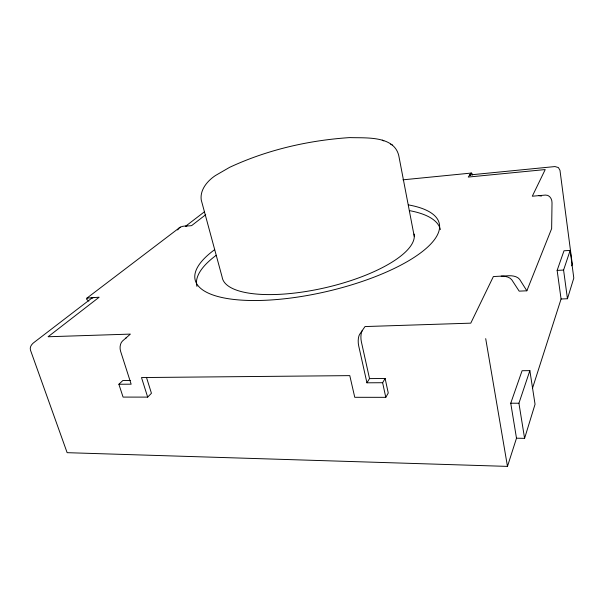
<?xml version="1.0" encoding="UTF-8"?>
<svg xmlns="http://www.w3.org/2000/svg" width="604" height="604" viewBox="0 0 604 604"><rect width="100%" height="100%" fill="white"/><g stroke="black" fill="none" stroke-linecap="round" stroke-linejoin="round"><path stroke-width="0.91" d="M91.702 298.595L92.216 297.832L93.816 297.493M516.495 438.202L524.589 438.353L535.053 404.265L529.859 370.637L522.09 370.72L510.742 403.215L516.495 438.202L507.473 466.394L67.135 452.675L30.449 350.063C29.46 346.802 31.997 343.789 34.526 342.06L92.216 297.832M561.071 299.003L567.45 298.738L573.8 278.067L570.168 250.411L563.993 250.788L557.137 270.403L561.071 299.003L532.517 388.183M571.694 265.828L572.267 264.031L559.976 170.328L558.39 167.565L554.978 166.561L470.116 174.903M524.589 438.353L518.927 403.238L529.859 370.637M567.45 298.738L563.585 270.056L570.168 250.411M501.214 276.141C504.906 276.111 509.195 276.73 511.709 279.697L519.176 291.143L526.862 290.796L551.641 228.629L552.018 202.936C552.215 199.222 549.64 194.76 545.487 195.069L532.305 196.209L545.216 169.565L468.266 177.063L470.833 173.34A5.814 1.487 85.2 0 1 472.562 175.024M130.336 380.475L122.823 380.535L118.89 384.257L123.065 397.092L147.67 397.115L141.502 377.56L349.791 375.628L354.759 397.304L385.79 397.334L388.251 393.023L385.126 378.481L369.527 378.602L366.93 382.808L382.626 382.717L385.126 378.481M177.667 229.973C180.196 224.711 186.976 226.47 191.596 225.632L205.715 214.699M147.67 397.115L151.445 393.272L146.462 377.357M180.226 227.157L86.931 298.112L86.636 299.365L88.833 301.102M185.685 226.175L204.25 211.944M86.931 298.112L99.147 297.213L48.078 336.753L130.373 334.103L122.476 341.049A7.527 4.507 -89.8 0 0 120.596 351.279L131.151 384.189L118.89 384.257M185.896 226.258L186.847 226.047M402.944 179.833L471.384 173.054M557.137 270.403L563.585 270.056M510.742 403.215L518.927 403.238M538.881 195.636L541.388 196.058M414.299 236.64L399.108 157.35C395.575 135.364 366.243 138.165 350.275 137.606L349.172 137.629C308.032 140.43 267.043 149.883 229.603 167.346L215.401 175.56C207.466 180.822 199.781 189.799 201.238 199.977L222.144 277.108A98.392 32.744 -13 0 0 323.752 288.078A98.392 32.744 -13 0 0 414.11 234.035M390.645 144.167L392.351 144.998M382.272 140.158L383.812 140.906M526.862 290.796L519.599 279.297C517.115 276.3 512.804 275.696 509.119 275.726L493.37 276.557L470.78 323.155L365.02 326.56L359.705 334.254A8.464 3.141 88.3 0 0 358.67 345.745L366.93 382.808M369.527 378.602L361.366 341.758A8.396 3.095 88.2 0 1 362.385 330.38M382.626 382.717L385.79 397.334M485.699 338.64L507.473 466.394M469.557 175.19A5.836 1.502 85.3 0 1 470.727 175.492M125.723 338.361A7.474 4.447 89.9 0 1 126.455 337.553M408.38 204.892A125.292 41.042 -13 0 1 406.552 262A125.292 41.042 -13 0 1 241.63 300.135A125.292 41.042 -13 0 1 214.639 249.686M196.957 286.372A124.99 41.714 -13 0 1 216.172 255.326M409.474 210.63A124.99 41.714 -13 0 1 440.384 229.55"/></g></svg>
